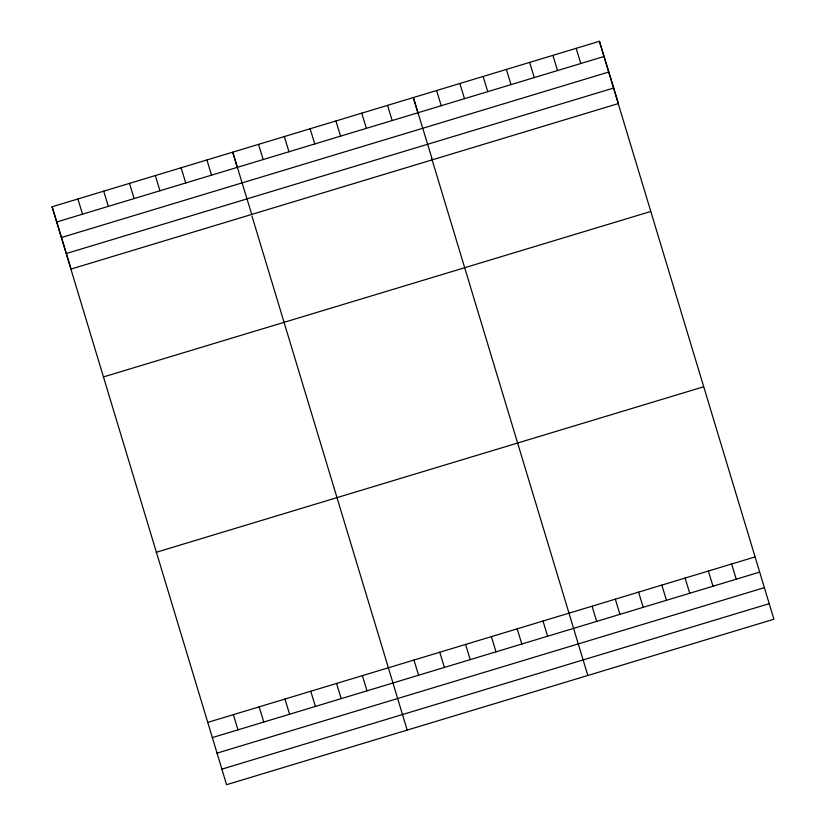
<?xml version="1.0" encoding="UTF-8"?>
<svg xmlns="http://www.w3.org/2000/svg" width="826" height="826" viewBox="0 0 826 826"><rect width="100%" height="100%" fill="white"/><g stroke="black" fill="none" stroke-linecap="round" stroke-linejoin="round"><path stroke-width="1.24" d="M52.09 206.779L599.428 41.3L618.457 103.539L71.119 269.028L52.09 206.779L226.572 784.7L773.91 619.221L599.428 41.3M56.736 221.967L604.074 56.478M61.485 237.496L608.824 72.007M66.379 253.499L613.718 88.01M103.395 376.955L650.733 211.477M156.238 552.284L703.576 386.805M207.543 722.461L754.881 556.972M212.179 737.639L759.517 572.16M216.928 753.167L764.267 587.689M221.822 769.171L769.161 603.682M576.166 48.331L580.812 63.519M731.619 564.003L736.255 579.191M552.904 55.363L557.55 70.551M708.357 571.045L712.993 586.223M529.642 62.394L534.288 77.582M685.095 578.076L689.731 593.254M506.379 69.436L511.026 84.613M661.832 585.107L666.468 600.285M483.127 76.467L487.763 91.645M638.57 592.139L643.206 607.327M459.865 83.498L464.501 98.676M615.308 599.17L619.944 614.358M436.603 90.53L441.239 105.718M592.046 606.201L596.682 621.389M432.37 159.81L413.341 97.561L418.328 114.112M587.813 675.482L431.864 159.015M387.539 105.367L392.174 120.544M542.981 621.038L547.617 636.226M361.726 113.162L366.372 128.35M517.179 628.844L521.815 644.022M335.924 120.968L340.57 136.145M491.377 636.639L496.013 651.828M310.122 128.773L314.768 143.951M465.575 644.445L470.211 659.623M284.32 136.569L288.966 151.757M439.762 652.251L444.409 667.429M258.517 144.374L263.164 159.552M413.96 660.046L418.606 675.234M251.744 214.419L232.715 152.17L237.351 167.533M407.187 730.091L251.951 215.989M206.913 159.976L211.549 175.153M362.356 675.647L367.002 690.835M181.111 167.781L185.747 182.959M336.554 683.453L341.2 698.631M155.309 175.577L159.945 190.765M310.752 691.248L315.398 706.437M129.506 183.382L134.142 198.56M284.949 699.054L289.585 714.232M103.704 191.178L108.34 206.366M259.147 706.86L263.783 722.038M77.892 198.983L82.538 214.161M233.345 714.655L237.981 729.843"/></g></svg>
